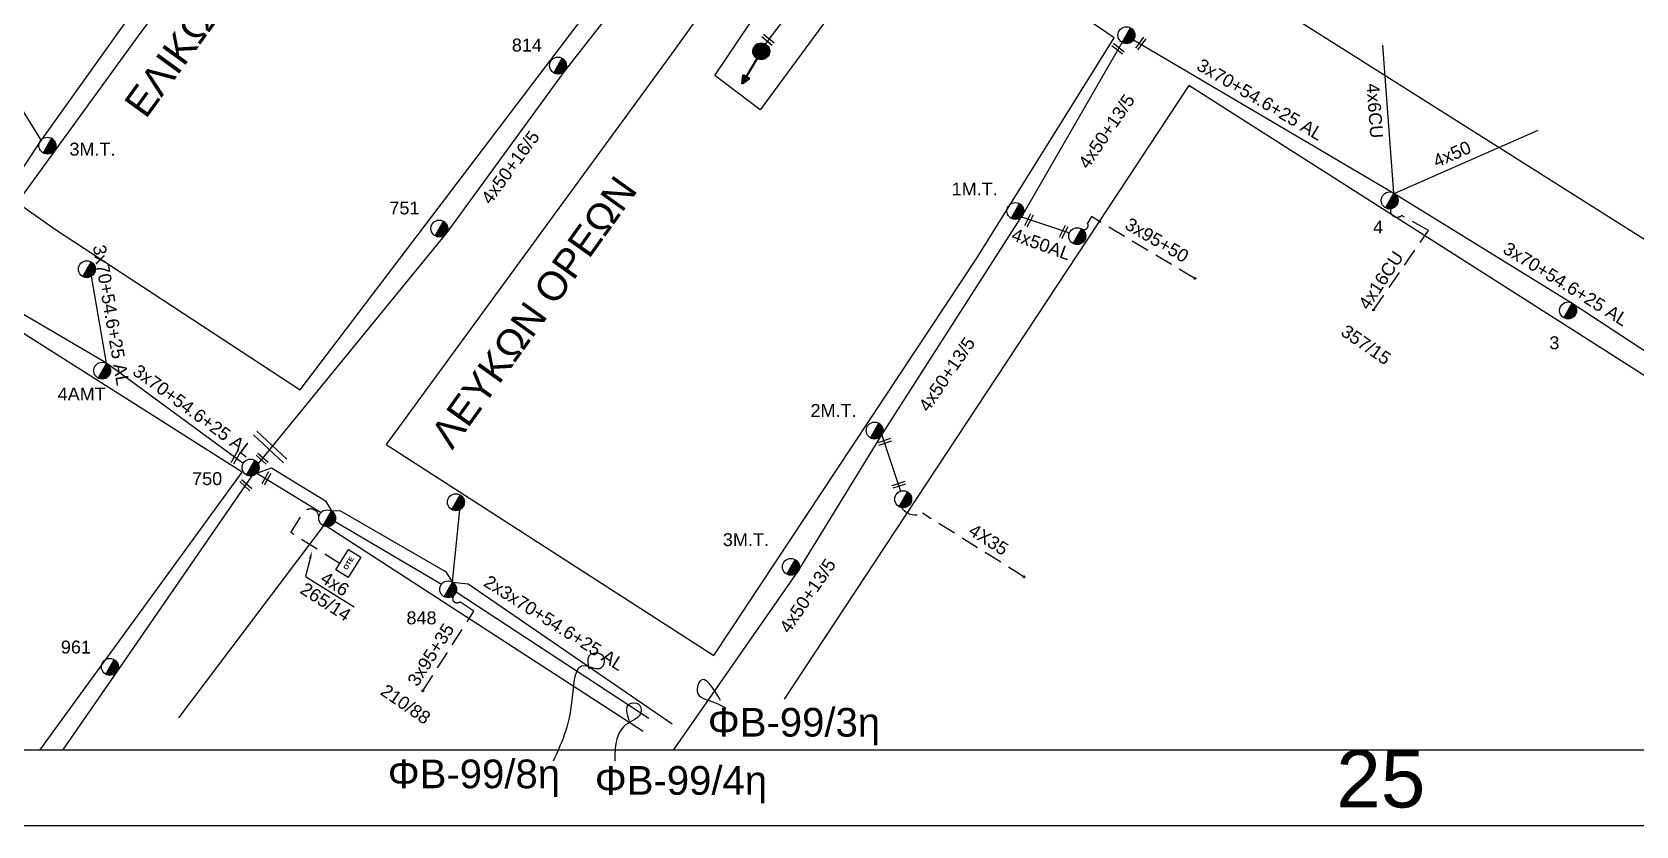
# Model space of a CAD drawing. Header units: millimetres. Extents: x 4998 to 7216, y 1887 to 2914.
# Drawn here: x 6219.6 to 6443.3, y 1889.4 to 2000.1 of the extents above; entities that cross this region are included whole.
import ezdxf
from ezdxf import colors
from ezdxf.entities.mleader import LeaderData, LeaderLine
from ezdxf.enums import TextEntityAlignment as Align
from ezdxf.math import Vec2, Vec3

# ---------------------------------------------------------------- set-up
doc = ezdxf.new("R2010")
doc.units = ezdxf.units.MM
doc.linetypes.add('DASHED', pattern=[19.05, 12.7, -6.35])
for name, color, linetype, lineweight in [('3x70+54.6+25 AL', 7, 'SYN_LINE', 30), ('3x82+57+16', 7, 'SYN_LINE', 30), ('3x95+35', 7, 'Continuous', 30), ('3X95+50', 7, 'Continuous', 30), ('4x16CU', 7, 'Continuous', 30), ('4X35', 7, 'DASHED', 30), ('4x50', 7, 'Continuous', 30), ('4x50+13_5', 7, 'Continuous', 30), ('4x50+16_5', 7, 'Continuous', 30), ('4x50AL', 7, 'Continuous', 30), ('4x6', 7, 'SYN_LINE', 30), ('4x6CU', 7, 'Continuous', 30), ('Υπόβαθρο ΔΕΗ', 7, 'Continuous', 30)]:
    doc.layers.add(name, color=color, linetype=linetype, lineweight=lineweight)
for name, color, linetype in [('Pillar OTE', 7, 'Continuous'), ('text οδών', 7, 'Continuous'), ('text_kalodion', 7, 'Continuous'), ('Άγνωστα', 7, 'Continuous'), ('ΑΓΝΩΣΤΟ ΕΝΑΕΡΙΟ ΚΑΛΩΔΙΟ', 7, 'Continuous'), ('Επίτονοι', 7, 'Continuous'), ('Επιγραφές - Σχήματα', 7, 'Continuous'), ('Μηχανική τομή', 7, 'Continuous'), ('Στύλος Ξύλινος', 7, 'Continuous'), ('Στύλος Ξύλινος @ 1', 7, 'Continuous'), ('Στύλος ΦΜ', 7, 'Continuous'), ('Στύλος ΦΜ @ 1', 7, 'Continuous'), ('Συνδέσεις', 7, 'Continuous'), ('Τομή', 7, 'Continuous')]:
    doc.layers.add(name, color=color, linetype=linetype)
doc.styles.add('arial', font='ARIAL.TTF')
doc.styles.get("Standard").update_dxf_attribs({"font": 'ARIAL.TTF'})
doc.linetypes.add('SYN_LINE', pattern='A,0.5,-0.0001,["/\\/\\/\\/",Standard,S=0.1,R=0,X=0,Y=-0.05],-0.25', length=0.7501)

# ---------------------------------------------------------------- blocks, each defined once
blk = doc.blocks.new('ΥΠΑΡΧΩΝ ΤΣΙΜΕΝΤΕΝΙΟΣ ΣΤΥΛΟΣ')
at = {"layer": 'Στύλος ΦΜ'}
blk.add_hatch(color=7, dxfattribs=at).paths.add_polyline_path([(-1.29, -2.28, 0.574793), (2.62, 0, 0.268822), (1.3, 2.27)])
at = {"layer": 'Στύλος ΦΜ', "color": 7}
blk.add_line((-1.29, -2.28), (1.3, 2.27), dxfattribs=at)
blk.add_circle((0, 0), 2.62, dxfattribs=at)
at = {"layer": 'Στύλος ΦΜ', "flags": 4}
for tag, p in [('ΑΡΙΘΜΟΣ', (-4.68, 8.05)), ('ΤΥΠΟΣ', (-4.91, 3.03))]:
    blk.add_attdef(tag, p, '', height=4, dxfattribs=at)
blk = doc.blocks.new('ΥΠΑΡΧΩΝ ΞΥΛΙΝΟΣ ΣΤΥΛΟΣ')
at = {"layer": 'Στύλος Ξύλινος'}
h = blk.add_hatch(color=7, dxfattribs=at)
h.paths.add_polyline_path([(-2.62, 0, 0.270008), (-1.29, -2.28), (1.3, 2.27, 0.576266)])
h.paths.add_polyline_path([(-1.29, -2.28, 0.574793), (2.62, 0, 0.268822), (1.3, 2.27)])
at = {"layer": 'Στύλος Ξύλινος', "color": 7}
blk.add_line((-1.29, -2.28), (1.3, 2.27), dxfattribs=at)
blk.add_circle((0, 0), 2.62, dxfattribs=at)
at = {"layer": 'Στύλος Ξύλινος', "flags": 4}
for tag, p in [('ΑΡΙΘΜΟΣ', (-4.91, 8.6)), ('ΤΥΠΟΣ', (-4.85, 3.39))]:
    blk.add_attdef(tag, p, '', height=4, dxfattribs=at)
blk = doc.blocks.new('ΤΟΜΗ')
at = {"layer": 'Τομή', "ltscale": 40}
for p, q in [((-5.68, 0), (17.06, 0)), ((-5.68, -2.77), (17.06, -2.77))]:
    blk.add_line(p, q, dxfattribs=at)
blk = doc.blocks.new('ΜΗΧΑΝΙΚΗ ΤΟΜΗ')
at = {"layer": 'Μηχανική τομή', "ltscale": 40}
for p, q in [((-1.89, 0.78), (5.68, 0.78)), ((-1.89, -0.78), (5.68, -0.78))]:
    blk.add_line(p, q, dxfattribs=at)
blk = doc.blocks.new('_ΣΥΝΔΕΣΗ')
at = {"layer": 'Συνδέσεις', "linetype": 'SYN_LINE', "ltscale": 40}
blk.add_hatch(color=256, dxfattribs=at).paths.add_polyline_path([(0.5, -0.01, 1), (-0.5, -0.01, 1)])
at = {"layer": 'Συνδέσεις'}
blk.add_circle((0, -0.01), 0.5, dxfattribs=at)
blk = doc.blocks.new('ΕΠΙΤΟΝΟΣ')
at = {"layer": 'Επίτονοι', "lineweight": 40, "ltscale": 40}
blk.add_hatch(color=256, dxfattribs=at).paths.add_polyline_path([(-1.13, 6.47), (0, 9.1), (1.13, 6.47)])
for p, q in [((-1.13, 6.47), (0, 9.1)), ((1.13, 6.47), (-1.13, 6.47)), ((-1.13, 6.47), (0, 6.47)), ((0, 9.1), (1.13, 6.47)), ((0, 6.47), (0, 0))]:
    blk.add_line(p, q, dxfattribs=at)
blk = doc.blocks.new('PILLAR ΟΤΕ')
at = {"layer": 'Pillar OTE', "ltscale": 40}
blk.add_lwpolyline([(-3.31, 2.02), (3.39, 2.02), (3.39, -1.99), (-3.31, -1.99)], close=True, dxfattribs=at)
at = {"layer": 'Pillar OTE', "insert": (-1.81, 0.71), "char_height": 1.3575, "width": 109.961, "attachment_point": 1}
blk.add_mtext('{\\fArial|b1|i0|c161|p34;OTE}', dxfattribs=at)

msp = doc.modelspace()

# ---------------------------------------------------------------- linework, layer by layer
at = {"lineweight": -3}
msp.add_lwpolyline([(5037.13, 2894.56), (6989.09, 2894.56), (6989.09, 1899.95), (5037.13, 1899.95)], close=True, dxfattribs=at)
at = {"layer": '3x70+54.6+25 AL', "color": 62, "linetype": 'SYN_LINE', "lineweight": -3, "ltscale": 20}
msp.add_lwpolyline([(6321.87, 1998.43), (6339.82, 2022.2), (6348.22, 2031.38)], dxfattribs=at)
at = {"layer": '3x70+54.6+25 AL', "color": 6, "linetype": 'SYN_LINE', "lineweight": -3, "ltscale": 20}
msp.add_lwpolyline([(6373.19, 1999), (6409.51, 1977.64), (6434.38, 1962.29), (6456.8, 1947.61)], dxfattribs=at)
at = {"layer": '3x70+54.6+25 AL', "color": 151, "linetype": 'SYN_LINE', "lineweight": -3, "ltscale": 20}
for points in [[(6249.03, 1939.92), (6229.96, 1953.9), (6209.47, 1965.91)], [(6250.94, 1938.57), (6252.96, 1939.33), (6260.53, 1934.7), (6261.34, 1933.3), (6262.5, 1933.36), (6277.23, 1924.86), (6278.21, 1923.39), (6280.4, 1923.16), (6308.84, 1903.59)]]:
    msp.add_lwpolyline(points, dxfattribs=at)
at = {"layer": '3x70+54.6+25 AL', "color": 151, "linetype": 'SYN_LINE', "lineweight": -3, "ltscale": 15}
msp.add_lwpolyline([(6229.96, 1953.9), (6227.87, 1966.04)], dxfattribs=at)
at = {"layer": '3x70+54.6+25 AL', "color": 85, "linetype": 'SYN_LINE', "lineweight": -3, "ltscale": 10}
for points in [[(6250.94, 1938.57), (6259.89, 1933.07)], [(6278.21, 1923.39), (6279.24, 1933.47)]]:
    msp.add_lwpolyline(points, dxfattribs=at)
at = {"layer": '3x70+54.6+25 AL', "color": 85, "linetype": 'SYN_LINE', "lineweight": -3, "ltscale": 20}
for points in [[(6261.84, 1931.82), (6276.71, 1923.11)], [(6278.75, 1922.04), (6305.6, 1904.38)]]:
    msp.add_lwpolyline(points, dxfattribs=at)
at = {"layer": '3x82+57+16', "color": 133, "linetype": 'Continuous', "lineweight": -3, "ltscale": 0.2}
msp.add_lwpolyline([(6278.64, 2062.89), (6260.51, 2040.74), (6246.05, 2020.36), (6220.7, 1984.82), (6208.88, 1966.99)], dxfattribs=at)
at = {"layer": '3x95+35', "color": 85, "linetype": 'DASHED', "lineweight": -3, "ltscale": 0.2}
msp.add_lwpolyline([(6274.1, 1908.2), (6281.21, 1919.34), (6279.23, 1920.61, -0.846941), (6278.35, 1921.44, -60.766016)], format="xyb", dxfattribs=at)
at = {"layer": '3X95+50', "color": 6, "linetype": 'DASHED', "lineweight": -3, "ltscale": 0.2}
msp.add_lwpolyline([(6381.75, 1965.74), (6367.34, 1974.35), (6366.76, 1973.46, -0.865261), (6365.94, 1972.65, -17.476221)], format="xyb", dxfattribs=at)
at = {"layer": '4x16CU', "color": 133, "linetype": 'SYN_LINE', "lineweight": -3, "ltscale": 8}
msp.add_lwpolyline([(6220.85, 1985.04), (6216.91, 1991.42)], dxfattribs=at)
at = {"layer": '4x16CU', "color": 6, "linetype": 'DASHED', "lineweight": -3, "ltscale": 0.2}
msp.add_lwpolyline([(6406.68, 1961.33), (6414.33, 1972.44), (6410.59, 1974.53, -0.765404), (6409.05, 1975.44, -3.477362)], format="xyb", dxfattribs=at)
at = {"layer": '4X35', "color": 6, "linetype": 'DASHED', "lineweight": -3, "ltscale": 0.2}
msp.add_lwpolyline([(6357.91, 1924.12), (6343.75, 1932.98, -0.376798), (6340.85, 1933.78, 314.158485)], format="xyb", dxfattribs=at)
at = {"layer": '4x50', "color": 6, "linetype": 'SYN_LINE', "lineweight": -3, "ltscale": 20}
msp.add_lwpolyline([(6409.57, 1977.6), (6429.65, 1986.39)], dxfattribs=at)
at = {"layer": '4x50+13_5', "color": 6, "linetype": 'Continuous', "lineweight": -3, "ltscale": 0.2}
msp.add_lwpolyline([(6309.05, 1899.95), (6326.43, 1924.89), (6338.11, 1943.91), (6357.82, 1974.71), (6371.62, 1998.62)], dxfattribs=at)
at = {"layer": '4x50+16_5', "color": 62, "linetype": 'Continuous', "lineweight": -3, "ltscale": 0.2}
msp.add_lwpolyline([(6321.21, 2033.72), (6308.27, 2013.11), (6293.79, 1994.61), (6277.43, 1972.15), (6251.1, 1939.9)], dxfattribs=at)
at = {"layer": '4x50AL', "color": 6, "linetype": 'Continuous', "lineweight": -3, "ltscale": 0.2}
for points in [[(6357.56, 1974.32), (6364.27, 1972.09)], [(6338.09, 1943.88), (6340.68, 1936.05)]]:
    msp.add_lwpolyline(points, dxfattribs=at)
at = {"layer": '4x6', "color": 85, "linetype": 'DASHED', "lineweight": -3, "ltscale": 0.2}
msp.add_lwpolyline([(6262.54, 1925.91), (6255.66, 1930.3), (6257.44, 1933.05, -0.788571), (6259.58, 1932.3, -1)], format="xyb", dxfattribs=at)
at = {"layer": '4x6CU', "color": 6, "linetype": 'SYN_LINE', "lineweight": -3, "ltscale": 20}
msp.add_lwpolyline([(6409.51, 1977.64), (6407.98, 1998.28)], dxfattribs=at)
at = {"layer": 'ΑΓΝΩΣΤΟ ΕΝΑΕΡΙΟ ΚΑΛΩΔΙΟ', "color": 85, "linetype": 'Continuous', "lineweight": -3, "ltscale": 0.2}
msp.add_lwpolyline([(6250.24, 1938.18), (6231.38, 1910.83), (6223.83, 1899.95)], dxfattribs=at)
at = {"layer": 'Επιγραφές - Σχήματα', "lineweight": -3}
msp.add_lwpolyline([(4997.89, 2908.51), (7215.51, 2908.51), (7216.21, 1889.37), (4997.89, 1889.37)], close=True, dxfattribs=at)
at = {"layer": 'Υπόβαθρο ΔΕΗ', "color": 7, "lineweight": -3}
for points in [[(6481.34, 1947.91), (6527.27, 2026.1), (6440.24, 2085.3), (6389.46, 2006)], [(6282.59, 2060.24), (6279.6, 2062.14), (6241.9, 2009.7), (6234.38, 1999.55), (6217.64, 1976.52), (6217.51, 1976.31), (6222.88, 1972.55), (6257, 1950.2), (6320.31, 2033.6)], [(6334.71, 2023.64), (6330.18, 2026.71), (6320.68, 2013.7), (6309.19, 1997.61), (6268.96, 1942.55), (6314.69, 1913.14), (6351.25, 1968.44), (6370.52, 1999.31), (6342.56, 2018.4), (6321.14, 1989.26), (6314.8, 1994.03)]]:
    msp.add_lwpolyline(points, close=True, dxfattribs=at)
for points in [[(6509.03, 1905.5), (6511.87, 1909.22), (6380.89, 1992.64), (6324.5, 1907.03)], [(6220.67, 1899.95), (6248.87, 1938.71), (6208.7, 1964.21), (6164.04, 1902.72)], [(6304.83, 1902.55), (6260.33, 1931.35), (6240, 1904.44)]]:
    msp.add_lwpolyline(points, dxfattribs=at)
for points in [[(6297.28, 1911.23), (6297.52, 1913.32), (6299.09, 1913.22), (6298.97, 1911.4), (6296.72, 1911.72), (6294.87, 1906.9), (6292.25, 1898.4)], [(6315.62, 1906.87), (6312.78, 1909.6), (6312.33, 1908.15), (6314.78, 1906.59), (6316.35, 1905.81)], [(6302.9, 1904.01), (6302.89, 1906.38), (6304.12, 1906.38), (6304.54, 1905.31), (6302.37, 1903.45), (6301.08, 1901.22), (6300.87, 1898.4)]]:
    msp.add_spline(points, degree=3, dxfattribs=at)

# ---------------------------------------------------------------- block references
at = {"layer": 'Pillar OTE', "xscale": 0.4999999999999999, "yscale": 0.4999999999999999, "zscale": 0.4999999999999999, "rotation": 58.31098766636101}
msp.add_blockref('PILLAR ΟΤΕ', (6263.7, 1925.95), dxfattribs=at)
at = {"layer": 'Επίτονοι', "lineweight": -3, "xscale": 0.449999999999818, "yscale": 0.449999999999818, "zscale": 0.449999999999818, "rotation": 149.2411935391163}
msp.add_blockref('ΕΠΙΤΟΝΟΣ', (6320.7, 1996.39), dxfattribs=at)
at = {"layer": 'Μηχανική τομή', "lineweight": -3}
for p, xscale, yscale, zscale, rotation in [((6322.58, 1998.69), 0.2499999999999678, 0.2499999999999678, 0.2499999999999678, 140.7459928860677), ((6371.4, 1997.45), 0.2499999999999678, 0.2499999999999678, 0.2499999999999678, 140.7459928860677), ((6373.95, 1998.12), 0.2499999999999678, 0.2499999999999678, 0.2499999999999678, 53.20295543834052), ((6358.41, 1973.44), 0.2499999999999677, 0.2499999999999677, 0.2499999999999677, 62.49276748160808), ((6363.25, 1971.83), 0.2499999999999677, 0.2499999999999677, 0.2499999999999677, 62.49276748160808), ((6248.2, 1941.14), 0.2499999999999678, 0.2499999999999678, 0.2499999999999678, 240.5317267470415), ((6338.08, 1942.8), 0.2499999999999676, 0.2499999999999676, 0.2499999999999676, 18.48399006104695), ((6251.31, 1940.9), 0.2499999999999678, 0.2499999999999678, 0.2499999999999678, 318.1767046464143), ((6249.03, 1937.22), 0.2499999999999678, 0.2499999999999678, 0.2499999999999678, 318.1767046464143), ((6252.48, 1938.23), 0.2499999999999678, 0.2499999999999678, 0.2499999999999678, 240.5317267470415), ((6340.05, 1936.84), 0.2499999999999676, 0.2499999999999676, 0.2499999999999676, 18.48399006104695)]:
    msp.add_blockref('ΜΗΧΑΝΙΚΗ ΤΟΜΗ', p, dxfattribs=dict(at, xscale=xscale, yscale=yscale, zscale=zscale, rotation=rotation))
at = {"layer": 'Στύλος Ξύλινος @ 1', "lineweight": -3, "ltscale": 40, "xscale": 0.4499999999998181, "yscale": 0.4499999999998181, "zscale": 0.4499999999998181}
msp.add_blockref('ΥΠΑΡΧΩΝ ΞΥΛΙΝΟΣ ΣΤΥΛΟΣ', (6321.28, 1997.41), dxfattribs=at)
at = {"layer": 'Στύλος ΦΜ @ 1', "lineweight": -3, "ltscale": 40, "xscale": 0.4499999999998616, "yscale": 0.4499999999998616, "zscale": 0.4499999999998616}
for p in [(6372.21, 1999.65), (6365.35, 1971.63), (6227.24, 1967.03), (6278.7, 1934.52), (6341.08, 1934.94), (6260.75, 1932.28)]:
    msp.add_blockref('ΥΠΑΡΧΩΝ ΤΣΙΜΕΝΤΕΝΙΟΣ ΣΤΥΛΟΣ', p, dxfattribs=at)
at = {"layer": 'Στύλος ΦΜ @ 1', "lineweight": -3, "ltscale": 40}
ref = msp.add_blockref('ΥΠΑΡΧΩΝ ΤΣΙΜΕΝΤΕΝΙΟΣ ΣΤΥΛΟΣ', (6292.94, 1995.42), dxfattribs=dict(at, xscale=0.4499999999998683, yscale=0.4499999999998683, zscale=0.4499999999998683))
ref.add_attrib('ΤΥΠΟΣ', '814', (6286.5, 1997.38), dxfattribs={"layer": 'Στύλος ΦΜ', "height": 1.8, "flags": 4})
ref = msp.add_blockref('ΥΠΑΡΧΩΝ ΤΣΙΜΕΝΤΕΝΙΟΣ ΣΤΥΛΟΣ', (6221.73, 1984.25), dxfattribs=dict(at, xscale=0.4499999999998683, yscale=0.4499999999998683, zscale=0.4499999999998683))
ref.add_attrib('ΤΥΠΟΣ', '3M.T.', (6224.8, 1982.87), dxfattribs={"layer": 'Στύλος ΦΜ', "height": 1.8, "flags": 4})
ref = msp.add_blockref('ΥΠΑΡΧΩΝ ΤΣΙΜΕΝΤΕΝΙΟΣ ΣΤΥΛΟΣ', (6356.72, 1975.14), dxfattribs=dict(at, xscale=0.449999999999851, yscale=0.449999999999851, zscale=0.449999999999851))
ref.add_attrib('ΤΥΠΟΣ', '1M.T.', (6347.84, 1977.31), dxfattribs={"layer": 'Στύλος ΦΜ', "height": 1.8, "flags": 4})
ref = msp.add_blockref('ΥΠΑΡΧΩΝ ΤΣΙΜΕΝΤΕΝΙΟΣ ΣΤΥΛΟΣ', (6408.92, 1976.61), dxfattribs=dict(at, xscale=0.4499999999998616, yscale=0.4499999999998616, zscale=0.4499999999998616))
ref.add_attrib('ΤΥΠΟΣ', '4', (6406.62, 1972.01), dxfattribs={"layer": 'Στύλος ΦΜ', "height": 1.8, "flags": 4})
ref = msp.add_blockref('ΥΠΑΡΧΩΝ ΤΣΙΜΕΝΤΕΝΙΟΣ ΣΤΥΛΟΣ', (6276.39, 1972.7), dxfattribs=dict(at, xscale=0.4499999999998683, yscale=0.4499999999998683, zscale=0.4499999999998683))
ref.add_attrib('ΤΥΠΟΣ', '751', (6269.42, 1974.66), dxfattribs={"layer": 'Στύλος ΦΜ', "height": 1.8, "flags": 4})
ref = msp.add_blockref('ΥΠΑΡΧΩΝ ΤΣΙΜΕΝΤΕΝΙΟΣ ΣΤΥΛΟΣ', (6433.8, 1961.27), dxfattribs=dict(at, xscale=0.4499999999998616, yscale=0.4499999999998616, zscale=0.4499999999998616))
ref.add_attrib('ΤΥΠΟΣ', '3', (6431.19, 1955.86), dxfattribs={"layer": 'Στύλος ΦΜ', "height": 1.8, "flags": 4})
ref = msp.add_blockref('ΥΠΑΡΧΩΝ ΤΣΙΜΕΝΤΕΝΙΟΣ ΣΤΥΛΟΣ', (6229.37, 1952.87), dxfattribs=dict(at, xscale=0.4499999999998616, yscale=0.4499999999998616, zscale=0.4499999999998616))
ref.add_attrib('ΤΥΠΟΣ', '4AMT', (6223.16, 1948.71), dxfattribs={"layer": 'Στύλος ΦΜ', "height": 1.8, "flags": 4})
ref = msp.add_blockref('ΥΠΑΡΧΩΝ ΤΣΙΜΕΝΤΕΝΙΟΣ ΣΤΥΛΟΣ', (6337.1, 1944.51), dxfattribs=dict(at, xscale=0.449999999999851, yscale=0.449999999999851, zscale=0.449999999999851))
ref.add_attrib('ΤΥΠΟΣ', '2M.T.', (6328.15, 1946.41), dxfattribs={"layer": 'Στύλος ΦΜ', "height": 1.8, "flags": 4})
ref = msp.add_blockref('ΥΠΑΡΧΩΝ ΤΣΙΜΕΝΤΕΝΙΟΣ ΣΤΥΛΟΣ', (6250.06, 1939.35), dxfattribs=dict(at, xscale=0.4499999999998596, yscale=0.4499999999998596, zscale=0.4499999999998596))
ref.add_attrib('ΤΥΠΟΣ', '750', (6241.91, 1936.91), dxfattribs={"layer": 'Στύλος ΦΜ', "height": 1.8, "flags": 4})
ref = msp.add_blockref('ΥΠΑΡΧΩΝ ΤΣΙΜΕΝΤΕΝΙΟΣ ΣΤΥΛΟΣ', (6325.42, 1925.51), dxfattribs=dict(at, xscale=0.449999999999851, yscale=0.449999999999851, zscale=0.449999999999851))
ref.add_attrib('ΤΥΠΟΣ', '3M.T.', (6315.93, 1928.4), dxfattribs={"layer": 'Στύλος ΦΜ', "height": 1.8, "flags": 4})
ref = msp.add_blockref('ΥΠΑΡΧΩΝ ΤΣΙΜΕΝΤΕΝΙΟΣ ΣΤΥΛΟΣ', (6277.62, 1922.37), dxfattribs=dict(at, xscale=0.4499999999998552, yscale=0.4499999999998552, zscale=0.4499999999998552))
ref.add_attrib('ΤΥΠΟΣ', '848', (6271.8, 1917.49), dxfattribs={"layer": 'Στύλος ΦΜ', "height": 1.8, "flags": 4})
ref = msp.add_blockref('ΥΠΑΡΧΩΝ ΤΣΙΜΕΝΤΕΝΙΟΣ ΣΤΥΛΟΣ', (6230.45, 1911.55), dxfattribs=dict(at, xscale=0.4499999999998596, yscale=0.4499999999998596, zscale=0.4499999999998596))
ref.add_attrib('ΤΥΠΟΣ', '961', (6223.61, 1913.42), dxfattribs={"layer": 'Στύλος ΦΜ', "height": 1.8, "flags": 4})
at = {"layer": 'Συνδέσεις', "lineweight": -3, "xscale": 0.25, "yscale": 0.25, "zscale": 0.25}
for p in [(6381.75, 1965.74), (6406.68, 1961.34), (6357.91, 1924.12), (6274.1, 1908.21)]:
    msp.add_blockref('_ΣΥΝΔΕΣΗ', p, dxfattribs=at)
at = {"layer": 'Τομή', "lineweight": -3, "xscale": 0.2499999999999995, "yscale": 0.2499999999999995, "zscale": 0.2499999999999995, "rotation": 137.0342889805895}
msp.add_blockref('ΤΟΜΗ', (6253.6, 1941), dxfattribs=at)

# ---------------------------------------------------------------- texts
at = {"layer": 'text οδών', "lineweight": -3}
msp.add_text('ΕΛΙΚΩΝΟΣ', height=4, rotation=54.0083, dxfattribs=at).set_placement((6242.27, 2000.67), align=Align.MIDDLE_CENTER)
at = {"layer": 'text οδών', "lineweight": -3, "ltscale": 40, "insert": (6274.93, 1944.03), "char_height": 2, "width": 66.4085, "attachment_point": 1, "rotation": 54.4275}
msp.add_mtext('{\\H2x;ΛEYKΩN OPEΩN} ', dxfattribs=at)
at = {"layer": 'text_kalodion', "linetype": 'Continuous', "lineweight": -3, "ltscale": 0.2}
for s, rotation, p in [('3x70+54.6+25 AL', 329.5264, (6390.86, 1990.7)), ('4x50+13/5', 55.8653, (6369.43, 1986.26)), ('4x6CU', 274.2258, (6406.85, 1989.12)), ('4x50+16/5', 53.9257, (6286.28, 1981.24)), ('4x50', 23.6638, (6417.61, 1983.08)), ('3x95+50', 329.5264, (6376.47, 1971.09)), ('4x50AL', 340.1269, (6360.34, 1970.52)), ('3x70+54.6+25 AL', 328.3301, (6433.49, 1964.96)), ('3x70+54.6+25 AL', 279.747, (6230.63, 1960.61)), ('4x16CU', 56.3685, (6407.7, 1965.48)), ('4x50+13/5', 55.8653, (6347.16, 1952.37)), ('3x70+54.6+25 AL', 323.7536, (6242, 1947.3)), ('4X35', 327.9552, (6352.99, 1929.32)), ('4x50+13/5', 55.8653, (6327.74, 1921.48)), ('4x6', 327.4494, (6261.83, 1923.15)), ('2x3x70+54.6+25 AL', 327.6724, (6292.4, 1917.69)), ('3x95+35', 57.4705, (6275.19, 1913.26))]:
    msp.add_text(s, height=1.8, rotation=rotation, dxfattribs=at).set_placement(p, align=Align.MIDDLE_CENTER)
at = {"layer": 'text_kalodion', "linetype": 'Continuous', "lineweight": -3, "ltscale": 0.2, "insert": (6257.79, 1923.46), "char_height": 1.8, "width": 4.551914400963137e-14, "attachment_point": 1, "rotation": 327.4494}
msp.add_mtext('265/14', dxfattribs=at)
at = {"layer": 'Άγνωστα', "color": 7, "lineweight": -3, "char_height": 1.8, "width": 4.551914400963137e-14, "attachment_point": 1, "rotation": 325.3988}
for s, insert in [('357/15', (6402.98, 1959.41)), ('210/88', (6269.05, 1909.28))]:
    msp.add_mtext(s, dxfattribs=dict(at, insert=insert))
at = {"layer": 'Επιγραφές - Σχήματα', "lineweight": -3, "char_height": 4, "width": 14.2262, "attachment_point": 1}
for s, insert in [('ΦB-99/3η', (6313.83, 1905.83)), ('ΦB-99/8η', (6269.19, 1898.63)), ('ΦB-99/4η', (6298.07, 1897.72))]:
    msp.add_mtext(s, dxfattribs=dict(at, insert=insert))
at = {"layer": 'Επιγραφές - Σχήματα', "lineweight": -3, "insert": (6401.47, 1899.95), "char_height": 8, "width": 15.5504, "attachment_point": 1, "style": 'arial'}
msp.add_mtext('25', dxfattribs=at)

# ---------------------------------------------------------------- leaders
at = {"layer": 'Υπόβαθρο ΔΕΗ', "color": 7, "lineweight": -3}
ml = msp.add_multileader_mtext('Standard', dxfattribs=at)
ml.set_content('', color=7)
ml.set_leader_properties()
ml.build(insert=Vec2(0, 0))
ml.multileader.update_dxf_attribs({"arrow_head_size": 1})
ctx = ml.context
ctx.base_point, ctx.arrow_head_size, ctx.plane_origin, ctx.plane_x_axis, ctx.plane_y_axis = Vec3(6267.9, 1917.79), 1, Vec3(6258.62, 1927.66), Vec3(-0.848048, 0.529919), Vec3(-0.529919, -0.848048)
ctx.text_align_type = 2
notes = []
notes.append((ctx, [(0, (1, 1, 0), (6257.73, 1924.15), (0.848048, -0.529919), 8, [(0, [(6258.62, 1927.66)], 0, [])])]))
ctx.mtext.insert, ctx.mtext.text_direction, ctx.mtext.rotation, ctx.mtext.alignment, ctx.mtext.flow_direction = Vec3(6265.15, 1917.16), Vec3(-0.848048, 0.529919), 2.583087, 3, 5
for ctx, leaders in notes:
    for number, flags, end, landing, length, lines in leaders:
        leader = LeaderData()
        leader.index, (leader.has_last_leader_line, leader.has_dogleg_vector, leader.attachment_direction) = number, flags
        leader.last_leader_point, leader.dogleg_vector, leader.dogleg_length = Vec3(end), Vec3(landing), length
        for number, points, colour, breaks in lines:
            line = LeaderLine()
            line.index, line.vertices, line.color, line.breaks = number, Vec3.list(points), colors.encode_raw_color(colour), breaks
            leader.lines.append(line)
        ctx.leaders.append(leader)

doc.saveas('drawing.dxf')
